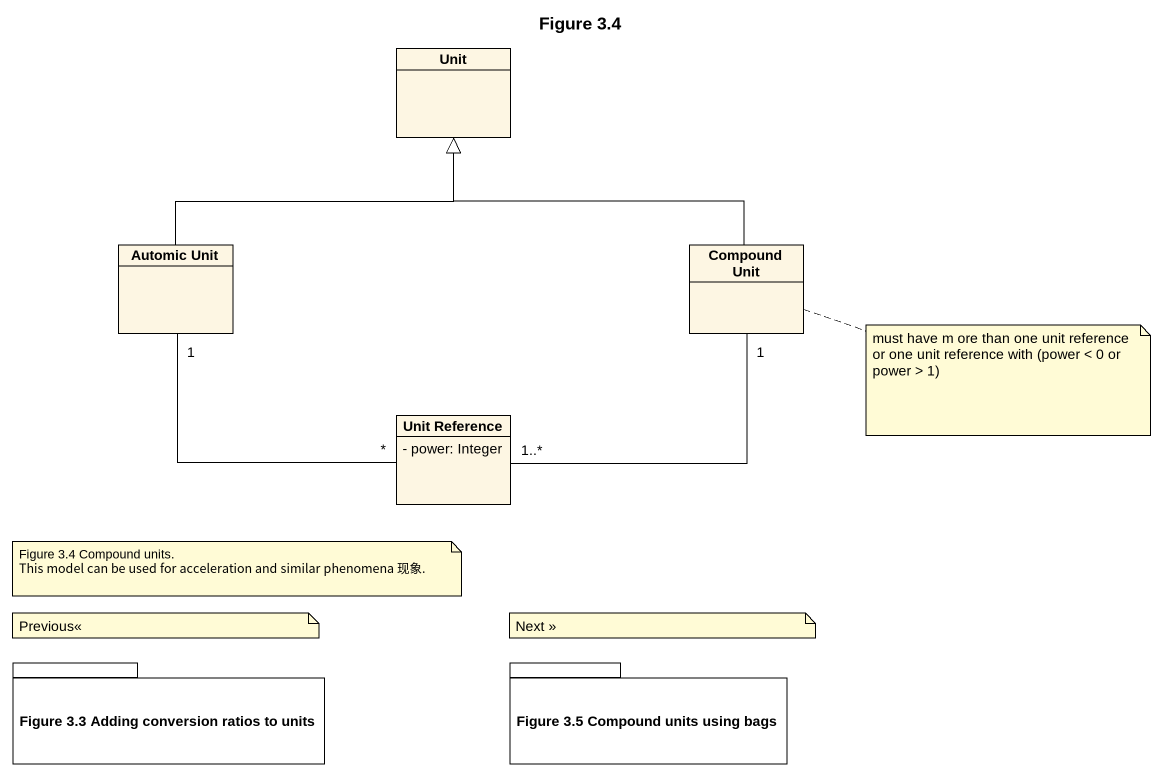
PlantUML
@startuml
title Figure 3.4
hide circle
hide empty members
skinparam classAttributeIconSize 0
class Unit
class "Automic Unit" as Automic_Unit
class "Compound Unit" as Compound_Unit
class "Unit Reference" as Unit_Reference {
  - power: Integer
}
package "Figure 3.3 Adding conversion ratios to units" as Figure_3_3_Adding {
}
package "Figure 3.5 Compound units using bags" as Figure_3_5_Compound_units {
}
Automic_Unit -up-|> Unit
Automic_Unit "1" -- "*" Unit_Reference
Compound_Unit -up-|> Unit
Compound_Unit "1" -left- "1..*" Unit_Reference
note right of Compound_Unit
  must have m ore than one unit reference
  or one unit reference with (power < 0 or power > 1)
end note
note as N2
  Figure 3.4 Compound units.
  This model can be used for acceleration and similar phenomena 现象.
end note
note as N3
  Previous<<
end note
note as N4
  Next >>
end note
@enduml
